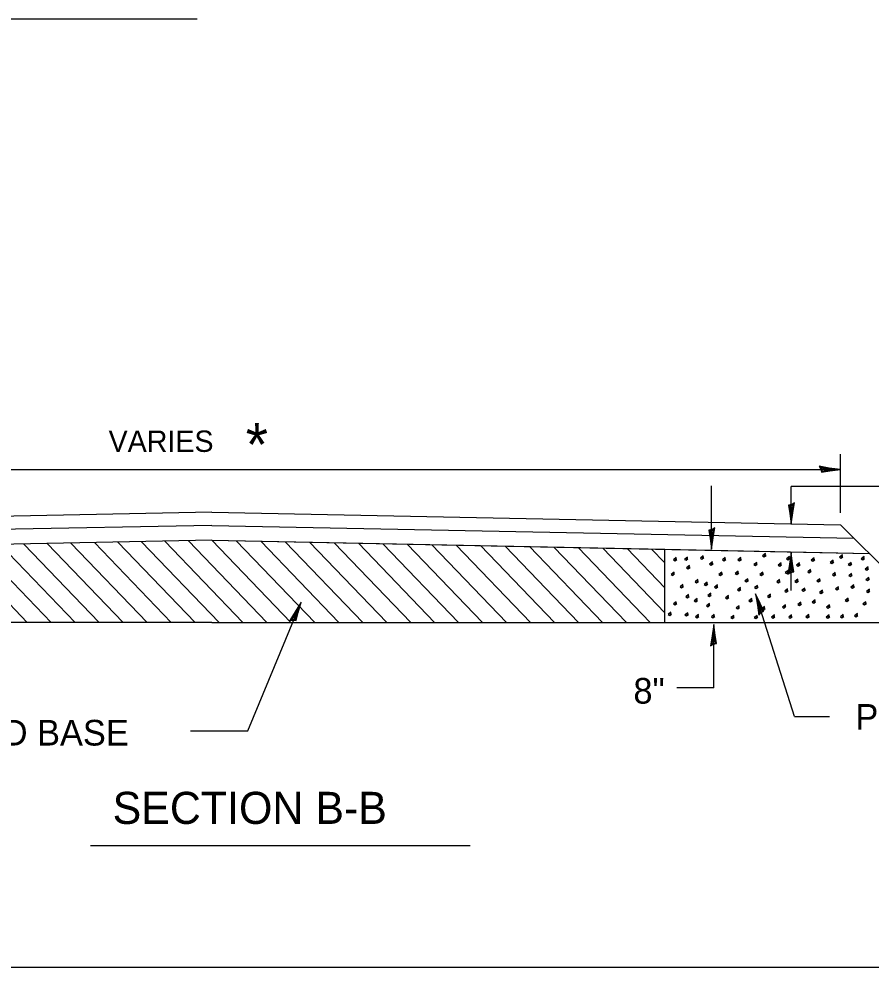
# Model space of a CAD drawing. Extents: x 90352 to 91032, y 69232 to 69672.
# Drawn here: x 90878.1 to 90957.8, y 69462.4 to 69551.1 of the extents above; entities that cross this region are included whole.
import ezdxf

# ---------------------------------------------------------------- set-up
doc = ezdxf.new("R2010")
doc.units = 0
for name, color, linetype in [('Alignment_EX_50 Centerline', 7, 'Continuous'), ('Design_EX_Roadway Dimensions', 7, 'Continuous'), ('Design_EX_Roadway Notes', 7, 'Continuous'), ('Removal_Items', 7, 'Continuous'), ('Sheets_General Details', 7, 'Continuous'), ('Topo_EOP', 7, 'Continuous')]:
    doc.layers.add(name, color=color, linetype=linetype)

msp = doc.modelspace()

# ---------------------------------------------------------------- linework, layer by layer
at = {"layer": 'Alignment_EX_50 Centerline'}
msp.add_lwpolyline([(90878.692, 69551.051), (90894.79, 69551.051)], dxfattribs=at)
at = {"layer": 'Design_EX_Roadway Dimensions'}
for p, q in [((90954.923, 69504.875), (90954.923, 69510.363)), ((90837.423, 69508.93), (90954.923, 69508.93)), ((90942.867, 69501.49), (90942.867, 69507.421)), ((90943.073, 69488.528), (90943.073, 69494.459)), ((90943.073, 69488.528), (90939.626, 69488.528))]:
    msp.add_line(p, q, dxfattribs=at)
for points in [[(90953.087, 69508.957), (90953.149, 69508.683), (90953.925, 69508.801), (90954.923, 69508.93), (90953.857, 69509.075), (90952.923, 69509.24), (90953.087, 69508.957), (90953.169, 69508.775), (90954.253, 69508.931), (90953.068, 69509.138), (90953.243, 69508.905), (90953.741, 69508.938), (90953.264, 69509.01)], [(90942.894, 69503.327), (90942.619, 69503.265), (90942.738, 69502.49), (90942.867, 69501.49), (90943.013, 69502.557), (90943.177, 69503.49), (90942.894, 69503.327), (90942.712, 69503.245), (90942.868, 69502.163), (90943.075, 69503.346), (90942.842, 69503.171), (90942.875, 69502.673), (90942.947, 69503.152)], [(90943.048, 69492.623), (90943.32, 69492.684), (90943.202, 69493.459), (90943.073, 69494.459), (90942.928, 69493.393), (90942.764, 69492.459), (90943.048, 69492.623), (90943.227, 69492.705), (90943.073, 69493.787), (90942.865, 69492.604), (90943.098, 69492.779), (90943.067, 69493.276), (90942.993, 69492.798)]]:
    msp.add_lwpolyline(points, dxfattribs=at)
at = {"layer": 'Design_EX_Roadway Notes'}
for p, q in [((90950.312, 69503.835), (90950.312, 69507.358)), ((90966.747, 69507.358), (90950.312, 69507.358)), ((90950.312, 69497.629), (90950.312, 69501.152)), ((90950.623, 69485.837), (90946.986, 69497.317)), ((90899.535, 69484.497), (90904.506, 69496.552)), ((90950.623, 69485.837), (90953.881, 69485.837)), ((90894.174, 69484.497), (90899.535, 69484.497))]:
    msp.add_line(p, q, dxfattribs=at)
for points in [[(90950.339, 69505.672), (90950.065, 69505.61), (90950.183, 69504.834), (90950.312, 69503.835), (90950.459, 69504.9), (90950.623, 69505.835), (90950.339, 69505.672), (90950.158, 69505.59), (90950.314, 69504.506), (90950.522, 69505.69), (90950.289, 69505.516), (90950.32, 69505.018), (90950.394, 69505.495)], [(90950.287, 69499.316), (90950.56, 69499.377), (90950.442, 69500.152), (90950.312, 69501.152), (90950.168, 69500.086), (90950.002, 69499.152), (90950.287, 69499.316), (90950.467, 69499.398), (90950.312, 69500.481), (90950.105, 69499.297), (90950.338, 69499.472), (90950.305, 69499.969), (90950.232, 69499.49)], [(90947.516, 69495.558), (90947.758, 69495.7), (90947.412, 69496.404), (90946.986, 69497.317), (90947.169, 69496.257), (90947.295, 69495.317), (90947.516, 69495.558), (90947.664, 69495.692), (90947.188, 69496.676), (90947.347, 69495.486), (90947.517, 69495.724), (90947.336, 69496.188), (90947.412, 69495.709)], [(90903.782, 69494.864), (90904.059, 69494.816), (90904.245, 69495.579), (90904.506, 69496.552), (90903.966, 69495.623), (90903.457, 69494.821), (90903.782, 69494.864), (90903.98, 69494.872), (90904.249, 69495.931), (90903.605, 69494.916), (90903.889, 69494.99), (90904.048, 69495.462), (90903.799, 69495.048)]]:
    msp.add_lwpolyline(points, dxfattribs=at)
at = {"layer": 'Removal_Items'}
for points in [[(90939.525, 69500.431), (90939.577, 69500.709), (90939.306, 69500.498), (90939.457, 69500.409), (90939.631, 69500.535), (90939.456, 69500.558)], [(90940.557, 69500.472), (90940.61, 69500.75), (90940.338, 69500.539), (90940.489, 69500.449), (90940.664, 69500.575), (90940.487, 69500.599)], [(90942.043, 69500.596), (90942.095, 69500.875), (90941.824, 69500.664), (90941.975, 69500.572), (90942.149, 69500.7), (90941.974, 69500.722)], [(90944.108, 69500.431), (90944.16, 69500.709), (90943.889, 69500.498), (90944.04, 69500.409), (90944.213, 69500.535), (90944.038, 69500.558)], [(90945.552, 69500.431), (90945.605, 69500.709), (90945.333, 69500.498), (90945.484, 69500.409), (90945.657, 69500.535), (90945.482, 69500.558)], [(90947.864, 69500.802), (90947.917, 69501.081), (90947.645, 69500.87), (90947.796, 69500.779), (90947.971, 69500.906), (90947.794, 69500.93)], [(90950.093, 69500.514), (90950.147, 69500.793), (90949.875, 69500.582), (90950.026, 69500.49), (90950.199, 69500.616), (90950.024, 69500.64)], [(90952.405, 69500.39), (90952.459, 69500.668), (90952.186, 69500.457), (90952.338, 69500.366), (90952.512, 69500.494), (90952.336, 69500.516)], [(90954.18, 69500.183), (90954.234, 69500.462), (90953.961, 69500.251), (90954.112, 69500.16), (90954.287, 69500.287), (90954.111, 69500.309)], [(90955.048, 69500.679), (90955.1, 69500.958), (90954.829, 69500.746), (90954.98, 69500.656), (90955.153, 69500.782), (90954.979, 69500.805)], [(90957.07, 69500.514), (90957.123, 69500.793), (90956.851, 69500.582), (90957.002, 69500.49), (90957.177, 69500.616), (90957.001, 69500.64)], [(90940.763, 69499.687), (90940.816, 69499.966), (90940.544, 69499.755), (90940.695, 69499.665), (90940.87, 69499.791), (90940.694, 69499.815)], [(90942.911, 69500.018), (90942.963, 69500.297), (90942.69, 69500.086), (90942.842, 69499.994), (90943.016, 69500.122), (90942.84, 69500.144)], [(90947.038, 69499.977), (90947.092, 69500.256), (90946.819, 69500.045), (90946.971, 69499.953), (90947.144, 69500.081), (90946.969, 69500.103)], [(90949.309, 69499.936), (90949.363, 69500.215), (90949.09, 69500.002), (90949.242, 69499.912), (90949.415, 69500.038), (90949.24, 69500.062)], [(90949.969, 69499.234), (90950.023, 69499.512), (90949.75, 69499.301), (90949.901, 69499.21), (90950.076, 69499.338), (90949.9, 69499.36)], [(90951.043, 69499.936), (90951.097, 69500.215), (90950.824, 69500.002), (90950.975, 69499.912), (90951.149, 69500.038), (90950.974, 69500.062)], [(90952.075, 69499.316), (90952.128, 69499.594), (90951.856, 69499.383), (90952.007, 69499.294), (90952.182, 69499.42), (90952.005, 69499.443)], [(90955.873, 69499.977), (90955.927, 69500.256), (90955.654, 69500.045), (90955.805, 69499.953), (90955.979, 69500.081), (90955.804, 69500.103)], [(90957.442, 69499.564), (90957.495, 69499.843), (90957.223, 69499.632), (90957.374, 69499.541), (90957.549, 69499.667), (90957.372, 69499.69)], [(90939.319, 69499.068), (90939.371, 69499.347), (90939.098, 69499.136), (90939.249, 69499.045), (90939.424, 69499.172), (90939.248, 69499.196)], [(90941.547, 69498.366), (90941.601, 69498.645), (90941.328, 69498.434), (90941.479, 69498.344), (90941.654, 69498.47), (90941.478, 69498.494)], [(90943.777, 69499.068), (90943.829, 69499.347), (90943.558, 69499.136), (90943.709, 69499.045), (90943.882, 69499.172), (90943.708, 69499.196)], [(90945.305, 69499.15), (90945.356, 69499.431), (90945.086, 69499.218), (90945.237, 69499.128), (90945.41, 69499.254), (90945.235, 69499.278)], [(90946.213, 69498.449), (90946.265, 69498.728), (90945.994, 69498.517), (90946.145, 69498.426), (90946.319, 69498.552), (90946.144, 69498.575)], [(90947.616, 69499.068), (90947.67, 69499.347), (90947.397, 69499.136), (90947.549, 69499.045), (90947.722, 69499.172), (90947.547, 69499.196)], [(90949.185, 69498.366), (90949.238, 69498.645), (90948.966, 69498.434), (90949.117, 69498.344), (90949.292, 69498.47), (90949.116, 69498.494)], [(90950.878, 69498.409), (90950.931, 69498.687), (90950.659, 69498.475), (90950.81, 69498.385), (90950.983, 69498.511), (90950.808, 69498.535)], [(90952.942, 69498.449), (90952.994, 69498.728), (90952.723, 69498.517), (90952.875, 69498.426), (90953.048, 69498.552), (90952.873, 69498.575)], [(90954.388, 69499.027), (90954.44, 69499.306), (90954.167, 69499.095), (90954.319, 69499.004), (90954.493, 69499.131), (90954.317, 69499.153)], [(90955.914, 69498.944), (90955.967, 69499.223), (90955.695, 69499.012), (90955.846, 69498.922), (90956.021, 69499.048), (90955.845, 69499.072)], [(90957.525, 69498.572), (90957.577, 69498.851), (90957.306, 69498.64), (90957.457, 69498.55), (90957.63, 69498.676), (90957.456, 69498.7)], [(90940.144, 69497.912), (90940.197, 69498.191), (90939.925, 69497.98), (90940.076, 69497.889), (90940.249, 69498.016), (90940.075, 69498.04)], [(90942.415, 69498.119), (90942.467, 69498.398), (90942.196, 69498.186), (90942.347, 69498.095), (90942.52, 69498.223), (90942.345, 69498.246)], [(90943.364, 69497.872), (90943.416, 69498.15), (90943.145, 69497.939), (90943.297, 69497.848), (90943.47, 69497.974), (90943.295, 69497.998)], [(90945.511, 69497.623), (90945.564, 69497.901), (90945.292, 69497.69), (90945.443, 69497.601), (90945.616, 69497.727), (90945.442, 69497.75)], [(90947.12, 69497.831), (90947.174, 69498.109), (90946.901, 69497.897), (90947.053, 69497.807), (90947.227, 69497.933), (90947.051, 69497.957)], [(90949.928, 69497.5), (90949.982, 69497.779), (90949.709, 69497.568), (90949.86, 69497.476), (90950.035, 69497.604), (90949.859, 69497.626)], [(90951.539, 69497.582), (90951.591, 69497.861), (90951.319, 69497.649), (90951.47, 69497.56), (90951.645, 69497.686), (90951.468, 69497.709)], [(90954.676, 69497.706), (90954.728, 69497.985), (90954.457, 69497.774), (90954.608, 69497.683), (90954.782, 69497.81), (90954.607, 69497.834)], [(90956.122, 69497.872), (90956.174, 69498.15), (90955.901, 69497.939), (90956.053, 69497.848), (90956.227, 69497.974), (90956.051, 69497.998)], [(90957.566, 69497.459), (90957.619, 69497.738), (90957.347, 69497.525), (90957.498, 69497.435), (90957.671, 69497.561), (90957.497, 69497.585)], [(90940.681, 69496.963), (90940.733, 69497.242), (90940.462, 69497.031), (90940.613, 69496.939), (90940.786, 69497.067), (90940.612, 69497.09)], [(90941.465, 69496.591), (90941.517, 69496.87), (90941.246, 69496.659), (90941.397, 69496.568), (90941.571, 69496.695), (90941.396, 69496.719)], [(90942.745, 69497.087), (90942.797, 69497.366), (90942.525, 69497.155), (90942.676, 69497.064), (90942.851, 69497.19), (90942.675, 69497.213)], [(90944.396, 69496.881), (90944.449, 69497.16), (90944.177, 69496.947), (90944.328, 69496.857), (90944.501, 69496.983), (90944.327, 69497.007)], [(90946.585, 69496.591), (90946.637, 69496.87), (90946.366, 69496.659), (90946.517, 69496.568), (90946.69, 69496.695), (90946.516, 69496.719)], [(90948.319, 69497.004), (90948.371, 69497.283), (90948.1, 69497.072), (90948.251, 69496.982), (90948.424, 69497.108), (90948.249, 69497.131)], [(90953.19, 69497.375), (90953.243, 69497.654), (90952.971, 69497.443), (90953.122, 69497.352), (90953.297, 69497.479), (90953.12, 69497.503)], [(90955.585, 69496.632), (90955.637, 69496.911), (90955.366, 69496.7), (90955.517, 69496.61), (90955.69, 69496.736), (90955.516, 69496.76)], [(90939.525, 69496.301), (90939.577, 69496.582), (90939.306, 69496.369), (90939.457, 69496.279), (90939.631, 69496.405), (90939.456, 69496.429)], [(90942.621, 69496.138), (90942.673, 69496.416), (90942.402, 69496.205), (90942.553, 69496.114), (90942.727, 69496.242), (90942.552, 69496.264)], [(90945.388, 69495.931), (90945.44, 69496.21), (90945.168, 69495.999), (90945.319, 69495.908), (90945.493, 69496.035), (90945.317, 69496.057)], [(90947.782, 69495.848), (90947.835, 69496.127), (90947.563, 69495.916), (90947.714, 69495.824), (90947.887, 69495.952), (90947.712, 69495.975)], [(90949.722, 69496.013), (90949.775, 69496.292), (90949.503, 69496.081), (90949.654, 69495.99), (90949.827, 69496.117), (90949.653, 69496.141)], [(90951.168, 69496.261), (90951.219, 69496.539), (90950.947, 69496.328), (90951.098, 69496.238), (90951.273, 69496.364), (90951.097, 69496.388)], [(90952.489, 69496.467), (90952.541, 69496.746), (90952.268, 69496.535), (90952.419, 69496.445), (90952.594, 69496.571), (90952.418, 69496.594)], [(90953.851, 69496.013), (90953.903, 69496.292), (90953.63, 69496.081), (90953.782, 69495.99), (90953.956, 69496.117), (90953.78, 69496.141)], [(90957.235, 69496.301), (90957.289, 69496.582), (90957.016, 69496.369), (90957.167, 69496.279), (90957.342, 69496.405), (90957.166, 69496.429)], [(90939.029, 69495.311), (90939.082, 69495.59), (90938.81, 69495.379), (90938.961, 69495.289), (90939.136, 69495.415), (90938.96, 69495.438)], [(90940.597, 69495.27), (90940.651, 69495.549), (90940.379, 69495.338), (90940.53, 69495.246), (90940.705, 69495.374), (90940.528, 69495.398)], [(90941.59, 69495.105), (90941.642, 69495.383), (90941.369, 69495.172), (90941.52, 69495.083), (90941.695, 69495.209), (90941.519, 69495.232)], [(90943.075, 69495.105), (90943.128, 69495.383), (90942.856, 69495.172), (90943.007, 69495.083), (90943.182, 69495.209), (90943.005, 69495.232)], [(90944.892, 69495.023), (90944.944, 69495.301), (90944.673, 69495.09), (90944.824, 69494.999), (90944.997, 69495.127), (90944.823, 69495.149)], [(90947.079, 69495.023), (90947.133, 69495.301), (90946.86, 69495.09), (90947.012, 69494.999), (90947.186, 69495.127), (90947.01, 69495.149)], [(90948.69, 69495.064), (90948.742, 69495.342), (90948.47, 69495.131), (90948.621, 69495.04), (90948.796, 69495.168), (90948.619, 69495.191)], [(90950.3, 69495.064), (90950.353, 69495.342), (90950.081, 69495.131), (90950.232, 69495.04), (90950.405, 69495.168), (90950.23, 69495.191)], [(90951.911, 69495.105), (90951.963, 69495.383), (90951.69, 69495.172), (90951.842, 69495.083), (90952.016, 69495.209), (90951.84, 69495.232)], [(90953.808, 69495.064), (90953.862, 69495.342), (90953.59, 69495.131), (90953.741, 69495.04), (90953.916, 69495.168), (90953.739, 69495.191)], [(90955.13, 69495.105), (90955.183, 69495.383), (90954.911, 69495.172), (90955.062, 69495.083), (90955.237, 69495.209), (90955.06, 69495.232)], [(90956.451, 69495.188), (90956.504, 69495.467), (90956.232, 69495.256), (90956.383, 69495.164), (90956.556, 69495.292), (90956.382, 69495.314)]]:
    msp.add_lwpolyline(points, dxfattribs=at)
at = {"layer": 'Sheets_General Details'}
for p, q in [((90689.36, 69551.051), (90894.79, 69551.051)), ((90884.842, 69473.782), (90920.327, 69473.782)), ((90392.346, 69462.432), (91022.346, 69462.432))]:
    msp.add_line(p, q, dxfattribs=at)
at = {"layer": 'Topo_EOP'}
for p, q in [((90896.172, 69504.941), (90837.423, 69503.771)), ((90896.172, 69504.941), (90954.923, 69503.771)), ((90896.172, 69503.717), (90836.174, 69502.522)), ((90896.172, 69503.717), (90956.172, 69502.522)), ((90964.059, 69494.635), (90954.923, 69503.771)), ((90896.172, 69502.32), (90834.749, 69501.097)), ((90894.601, 69494.635), (90887.383, 69502.146)), ((90896.84, 69494.635), (90889.58, 69502.19)), ((90899.079, 69494.635), (90891.779, 69502.234)), ((90901.319, 69494.635), (90893.975, 69502.278)), ((90896.172, 69502.32), (90938.517, 69501.478)), ((90896.172, 69502.32), (90957.597, 69501.097)), ((90903.558, 69494.635), (90896.172, 69502.32)), ((90905.798, 69494.635), (90898.456, 69502.275)), ((90908.037, 69494.635), (90900.739, 69502.231)), ((90910.276, 69494.635), (90903.023, 69502.185)), ((90912.516, 69494.635), (90905.306, 69502.139)), ((90878.925, 69494.635), (90872.002, 69501.84)), ((90881.164, 69494.635), (90874.199, 69501.884)), ((90883.404, 69494.635), (90876.398, 69501.927)), ((90885.643, 69494.635), (90878.594, 69501.971)), ((90887.883, 69494.635), (90880.791, 69502.015)), ((90890.122, 69494.635), (90882.99, 69502.059)), ((90892.361, 69494.635), (90885.187, 69502.101)), ((90914.755, 69494.635), (90907.59, 69502.094)), ((90916.994, 69494.635), (90909.872, 69502.048)), ((90919.235, 69494.635), (90912.155, 69502.002)), ((90921.473, 69494.635), (90914.438, 69501.957)), ((90923.712, 69494.635), (90916.722, 69501.911)), ((90925.952, 69494.635), (90919.005, 69501.865)), ((90928.191, 69494.635), (90921.289, 69501.82)), ((90930.431, 69494.635), (90923.571, 69501.774)), ((90932.67, 69494.635), (90925.854, 69501.728)), ((90934.909, 69494.635), (90928.138, 69501.683)), ((90937.149, 69494.635), (90930.421, 69501.637)), ((90938.517, 69495.542), (90932.705, 69501.591)), ((90938.514, 69497.876), (90934.988, 69501.546)), ((90938.489, 69500.232), (90937.27, 69501.5)), ((90938.517, 69494.635), (90938.517, 69501.478)), ((90938.517, 69501.476), (90957.597, 69501.097)), ((90896.172, 69494.635), (90853.828, 69494.635)), ((90896.172, 69494.635), (90938.517, 69494.635)), ((90938.517, 69494.635), (90964.059, 69494.635))]:
    msp.add_line(p, q, dxfattribs=at)

# ---------------------------------------------------------------- texts
at = {"layer": 'Design_EX_Roadway Dimensions'}
for s, height, p in [('* ', 3.9992, (90899.339, 69509.275)), ('VARIES', 1.9996, (90886.519, 69510.582)), ('8" ', 2.4, (90935.568, 69487.053))]:
    msp.add_text(s, height=height, dxfattribs=at).set_placement(p)
at = {"layer": 'Design_EX_Roadway Notes'}
for s, p in [('PROP. AGGREGATE', (90956.319, 69484.61)), ('EXIST. SIDEROAD BASE', (90851.127, 69483.136))]:
    msp.add_text(s, height=2.39999, dxfattribs=at).set_placement(p)
at = {"layer": 'Sheets_General Details'}
msp.add_text('SECTION B-B', height=2.99999, dxfattribs=at).set_placement((90886.895, 69475.809))

doc.saveas('drawing.dxf')
